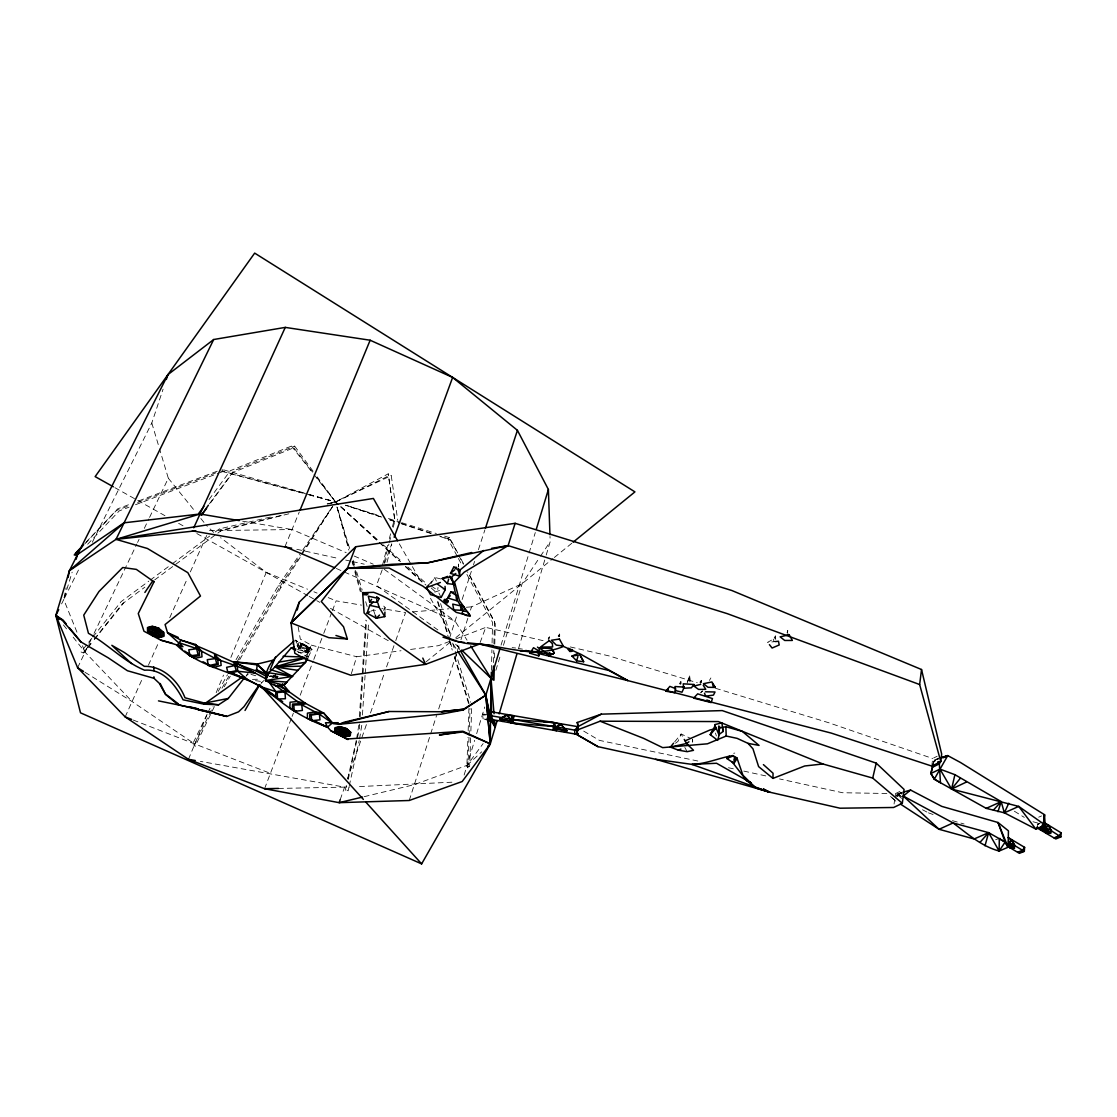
<?xml version="1.0" encoding="UTF-8"?>
<svg xmlns="http://www.w3.org/2000/svg" width="1117" height="1117" viewBox="0 0 1117 1117"><rect width="100%" height="100%" fill="white"/><g stroke="black" fill="none" stroke-linecap="round" stroke-linejoin="round"><path stroke-width="0.75" stroke-dasharray="5 3.75" d="M692.484 742.274L692.54 739.272L692.819 742.442M491.41 670.395L491.913 649.843M492.08 642.987L492.569 622.434L466.543 573.719M493.477 662.563L493.77 650.569M493.923 643.713L494.454 621.429L468.33 572.686M494.468 657.941L494.622 651.085M494.789 644.23L495.264 623.677L467.534 571.904M469.014 737.346L467.925 767.882L466.878 766.262L467.911 737.415M468.163 730.616L468.945 708.555M469.084 735.656L470.048 708.513M470.634 737.848L469.629 766.709L466.878 766.262M470.871 731.049L471.709 707.27M384.988 610.538L385.114 607.494L381.511 603.864M458.445 566.85L458.584 564.015L458.375 566.905M296.871 650.988L308.208 657.187L308.501 652.286L307.007 646.212L296.438 641.004M358.822 725.142L356.63 738.672M359.395 716.528L365.817 620.089M359.688 724.011L359.339 729.178L348.253 779.443M360.149 717.114L366.571 620.549M361.754 725.352L359.576 738.896M362.439 715.02L365.077 675.38M365.189 673.663L368.638 621.974M687.095 683.325L689.636 675.464L690.069 681.51M787.569 633.018L787.764 630.435L786.982 633.144M1037.162 828.256L1037.428 824.555L1038.88 823.355L1037.428 824.555M680.658 684.386L680.881 681.593L679.331 684.009M995.652 839.733L1000.078 838.001M273.525 677.447L273.651 675.799M933.966 761.752L935.152 759.742M931.787 766.08L932.667 758.499L937.163 756.251M933.295 765.327L933.728 761.626L935.097 760.244M441.103 597.497L437.641 590.418L438.018 587.388M901.098 793.656L901.977 793.433M901.07 793.908L901.112 793.098M270.789 675.827L272.464 676.734L273.428 675.813M895.848 801.154L889.914 795.918L895.848 801.154L896.057 799.549M898.11 794.41L896.532 795.849M898.724 795.053C899.213 793.433 898.906 796.323 897.398 794.271L896.239 795.681M900.204 792.847L901.991 793.866L900.749 793.433M701.029 682.878L701.364 680.351L699.661 682.543M894.075 804.017L894.522 800.554M64.088 597.888L66.098 587.668M548.81 639.79L549.424 636.941L547.819 639.482M774.807 638.882L775.421 635.992L773.257 639.133L767.602 642.359L775.393 641.563M346.298 785.53L345.195 790.557L346.787 786.145M347.778 778.842L356.267 740.348M348.895 787.457L348.155 790.808L346.047 789.496M349.258 785.782L359.199 740.571M559.058 636.55L559.645 634.065L557.606 636.746M387.027 562.34L391.76 543.881L384.597 563.359M382.419 565.453L387.613 545.333M389.344 538.631L390.643 533.591M392.374 526.889L394.552 518.511L388.241 473.817L335.547 501.966L327.211 504.074L335.547 501.966L391.243 475.605L397.764 520.396M384.164 562.521L388.911 544.077M389.344 542.401L391.076 535.699M393.24 527.308L394.971 520.606L388.241 473.817M897.119 796.589L897.691 794.452L897.105 795.206L901.81 792.93M518.483 648.698L545.724 556.713M546.227 555.037L550.178 541.661L550.011 536.439M464.127 775.044L474.655 740.32M476.666 733.66L484.75 706.991M495.864 670.34L500.402 655.344M503.432 645.347L522.114 583.702L539.539 557.606M488.646 720.716L483.047 718.636L489.023 719.488M501.058 645.151L535.294 532.558M64.241 597.972L72.144 572.183M700.401 683.395L701.364 680.351L701.518 683.059M351.31 673.705L356.742 656.726L401.017 650.736M409.227 800.498L436.579 715.494M438.688 708.918L460.413 641.409M460.944 639.762L467.828 618.357M470.48 610.119L471.542 606.838L522.114 583.702M687.611 681.761L689.636 675.464L689.943 681.873M449.453 638.338L457.244 614.49M462.117 599.55L471.332 571.346M473.51 564.713L474.585 561.404M478.383 549.787L484.89 529.877M92.32 542.276L151.8 422.994L163.082 389.149M558.751 636.662L559.645 634.065L559.701 636.774M340.238 799.563L344.581 787.136L349.803 786.94M347.457 778.898L367.004 722.894M370.467 713.009L384.262 673.481M386.566 666.891L395.195 642.191M395.781 640.544L405.555 612.535L381.846 608.542M382.223 569.824L376.485 585.517L438.227 630.211M480.128 642.526L485.769 627.391L544.928 641.074M273.749 677.433L274.712 676.511L276.388 677.405M264.575 788.714L291.509 718.036M292.123 716.402L293.366 713.149M300.18 695.249L313.207 661.069M313.821 659.449L323.12 635.028M323.748 633.409L331.805 612.242M332.419 610.622L336.147 600.848L361.531 605.135M306.491 651.42L305.5 651.351L307.37 647.623L306.589 645.78M305.5 651.351L306.337 651.574L308.166 647.623L307.175 646.059L302.567 643.518L300.585 643.951L299.063 647.595L299.719 647.958M307.845 647.93L300.92 643.643L298.811 648.795L306.086 652.775L308.166 647.623M305.807 659.281L311.252 645.123L300.333 639.119L297.764 624.445M305.5 646.45L306.491 646.017M305.835 646.631L306.253 645.598M307.37 647.623L305.667 651.211L306.491 650.443M306.156 650.75L306.952 650.262M299.551 647.623L300.92 644.174L302.763 644.174L310.163 648.028L306.337 651.574M300.208 647.008C297.834 650.317 301.716 642.163 303.615 644.146M300.04 647.651L301.422 644.355M300.18 646.799L300.166 646.589M302.875 645.012L302.875 644.034L299.063 647.595M297.262 646.98L300.333 639.119M277.058 678.591L277.951 676.316M284.961 546.674L299.314 511.893M188.452 759.323L206.827 715.173M216.181 692.708L223.526 675.059M230.87 657.41L266.251 572.393L220.58 537.654M679.82 684.009L680.881 681.593L680.937 684.358M125.174 716.905L142.739 677.837M148.421 665.187L158.363 643.057M169.728 617.771L187.488 578.243M190.337 571.918L208.097 532.404M77.618 667.715L88.061 645.905M88.815 644.341L93.311 634.931M94.065 633.367L136.819 544.035M137.573 542.471L139.066 539.329M144.316 528.369L148.812 518.958M149.566 517.394L168.318 478.216L159.577 448.978M207.092 714.308L192.222 744.913L194.442 744.899L213.04 706.614M207.832 712.786L210.806 706.656M218.234 691.353L227.463 674.752M214.366 706.6L195.07 746.379L194.442 744.899M308.208 657.187L312.02 649.41L295 640.069L312.02 649.41L304.857 656.321M61.589 603.906L63.753 599.578L77.953 634.638M64.521 598.042L79.963 567.059M313.067 471.248L294.679 446.13L293.813 447.763L232.908 472.505L209.605 504.158M933.589 762.618L934.915 760.188L934.315 760.97L937.973 759.155M383.494 610.454L385.114 607.494M236.05 659.714L278.133 585.992L298.574 556.084M221.962 688.226L228.831 676.19M237.432 661.124L280.409 585.853L300.375 555.484M224.238 686.773L230.256 676.246M239.694 659.7L280.898 587.528L301.269 555.624M548.182 639.106L549.424 636.941M709.435 680.421L710.887 677.963M302.204 554.172L332.768 506.322M274.684 676.357L275.648 674.85L276.681 677.433L277.965 676.818L277.17 675.939L273.777 676.581L275.648 674.85M430.827 583.786L434.89 577.517L444.622 579.821M302.637 644.579L298.811 648.795L310.093 648.209L306.086 652.775M306.184 646.003L307.035 647.93M301.325 554.032L332.698 506.308L299.551 554.66M540.502 556.154L550.178 541.661M246.299 675.576L247.779 673.439M209.424 503.823L233.76 470.788L294.679 446.13M208.977 499.578L230.325 470.69L291.453 446.06L293.813 447.763L312.592 472.156M364.212 796.658L414.323 784.651L467.074 765.313L483.144 743.587M897.398 795.388L901.349 792.665L897.398 794.271L901.056 792.498L902.089 793.098L897.398 795.388L901.642 792.847M936.074 759.504L938.392 758.122L933.421 761.445L935.194 760.37M91.803 638.338L80.955 651.923L83.607 653.082L86.861 649.005M92.893 636.969L121.125 601.658L148.798 581.161M86.679 648.572L82.337 654.003L83.607 653.082M87.754 647.218L93.172 640.432M94.261 639.078L122.437 603.78L144.847 587.165M87.95 647.651L93.367 640.865M94.456 639.496L123.764 602.817M674.682 741.87L681.133 734.009L691.116 738.616M428.551 585.099L434.89 577.517L437.585 584.233M298.811 648.795L302.875 644.034M898.026 794.522L896.714 796.002L898.152 794.704M897.286 796.156L898.752 794.787M934.231 761.738L935.404 760.44M935.683 760.607L933.924 761.557M1039.131 823.452L1037.958 824.695L1039.41 823.62M86.023 542.22L117.69 508.849L129.097 504.535M84.808 543.839L116.447 510.497L129.474 505.568M87.643 544.244L119.254 510.888L129.013 507.188M245.963 676.246L248.323 673.998M299.37 647.078L299.887 647.804M263.891 680.574L261.071 683.213L263.417 681.091M295.879 641.521L299.551 647.134M299.565 648.097L300.375 647.343L299.677 647.05M271.934 678.173L275.452 674.738M307.175 646.059L307.65 646.897M305.835 651.532L307.58 647.832L306.658 646.31M306.826 651.113L310.093 648.209L302.232 643.839L307.007 646.212M467.074 765.313L481.72 751.825M700.568 692.861L702.691 690.934L700.541 692.652M297.499 649.494L308.501 652.286L312.02 649.41L292.556 644.132M426.08 661.85L450.43 642.038M455.834 637.639L552.999 558.556M554.353 557.467L571.806 543.253M675.464 743.266L678.005 741.339L681.133 734.009L683.464 738.072M154.607 579.96L221.892 530.072L282.07 515.202M150.181 580.142L170.929 564.769M172.311 563.75L209.661 536.076M215.19 531.985L219.351 528.913L271.557 516.808M457.719 552.887L449.565 537.668L447.833 538.715L439.581 536.02M434.792 592.122L443.379 589.176M370.844 611.222L373.357 609.924L378.021 610.929M938.713 758.317L934.007 760.789L938.266 759.337M327.127 503.921L335.547 501.966L388.646 475.828L391.243 475.605M895.415 793.628L902.634 790.11M901.349 792.665L897.914 794.019M1038.67 817.183L1041.575 815.927M1041.798 822.307L1038.014 823.941L1042.077 822.475M449.509 641.409L438.464 645.682L409.52 649.591M455.806 638.966L485.769 627.391M135.52 504.716L218.471 473.217M220.105 472.603L223.358 471.374L307.077 494.203M138.885 500.835L220.37 470.006M137.614 502.482L219.03 471.625M273.693 676.539L269.015 676.609L270.482 675.827L271.305 676.581M288.856 513.792L220.482 531.092L221.892 530.072L219.351 528.913M733.632 753.291L734.804 753.067M412.494 611.934L448.964 608.779M466.334 607.285L471.542 606.838M451.91 782.207L356.784 786.689M278.133 585.992L280.409 585.853L280.898 587.528M269.546 676.106L277.267 675.785M252.428 679.387L260.456 679.164M278.496 788.434L344.581 787.136L200.404 761.375M209.521 530.631L292.04 529.542L346.172 552.636M301.101 644.677L302.861 644.509M298.141 652.649L307.971 652.817L298.044 647.497M886.884 793.489L842.539 792.735L779.54 778.926M275.857 676.679L277.965 676.818L277.17 675.939M299.398 647.288L310.163 648.028M512.172 647.637L515.607 648.014M220.663 471.011L223.358 471.374L222.004 469.391M255.458 680.644L263.319 681.761M519.028 648.572L522.449 649.131M242.64 521.192L292.04 529.542M488.534 714.922L482.586 713.903L483.047 718.65M296.773 549.285L338.94 558.584M345.684 560.064L350.752 561.181M352.441 561.558L364.24 564.169M697.804 761.012L599.382 740.362L581.496 729.82M728.452 767.728L735.265 769.222M743.782 771.093L765.913 775.938M570.284 646.938L609.17 655.944L697.273 682.738M311.252 645.123L356.742 656.726M222.325 471.458L307.245 494.342M308.906 494.789L335.547 501.966L378.174 540.293M1032.96 821.735L1038.88 823.355M308.753 494.663L335.547 501.966L400.542 561.711M223.665 469.866L307.161 493.826M308.837 494.3L335.547 501.966L399.132 560.902M952.452 820.66L964.097 824.011M250.962 674.375L257.343 676.218M715.55 688.295L828.577 722.685L932.667 758.499M347.122 505.582L380.171 515.928M388.423 518.525L399.998 522.142M401.645 522.658L436.342 533.521M444.608 536.118L449.565 537.668M381.777 517.101L345.46 505.205L381.497 517.157M390.042 519.796L399.942 523.049M401.603 523.58L431.316 533.312M389.693 519.866L399.537 523.119M401.185 523.664L430.715 533.423M440.559 536.677L450.402 539.93L457.747 553.641M928.436 812.841L933.086 814.516M485.35 715.117L482.53 714.084L488.799 720.046M133.272 720.06L270.426 773.369M266.251 572.393L307.552 589.204M313.905 591.801L317.088 593.085M328.203 597.623L336.147 600.848M336.343 568.483L455.08 621.122L467.046 640.167M354.131 556.029L373.246 564.183M450.402 539.93L447.833 538.715L457.593 556.978M922.474 809.741L926.942 812.073M273.358 676.357L276.318 677.963M306.505 650.108L306.993 650.96M308.501 652.286L297.541 646.268L296.27 643.183M901.81 796.77L895.652 793.112L900.581 796.03M114.869 487.654L164.967 515.705M178.636 523.342L184.71 526.749M196.843 533.549L307.664 595.57M309.186 596.422L315.259 599.815M316.781 600.667L319.811 602.37M330.437 608.318L389.638 641.465M901.056 792.498L902.089 793.098M900.176 793.098L901.335 793.782M934.608 760.007L935.404 760.44M1014.362 811.207L1024.317 817.393M84.99 672.294L132.071 701.546L194.819 744.048M431.288 585.936L437.641 590.418M384.192 569.265L455.08 621.122M213.668 532.39L206.254 525.213M901.601 798.376L895.625 793.307L895.764 798.013M383.34 544.928L401.422 561.195M407.873 567.003L425.954 583.256M431.12 587.905L437.585 593.713M405.639 566.389L426.024 585.14M405.485 566.794L423.287 583.297M455.554 644.216L460.441 648.907M73.163 637.193L85.06 652.174L132.071 701.546M168.318 478.216L195.419 511.781M200.837 518.497L205.179 523.873M63.418 624.948L66.671 629.025M291.453 446.06L312.969 473.329M314.045 474.697L335.547 501.966L317.158 476.833M316.767 477.573L335.547 501.966M306.17 646.324L307.203 647.776M453.181 644.174L456.909 650.024M399.341 543.839L420.969 581.664M430.492 598.307L452.12 636.145M457.314 645.221L459.911 649.759M684.819 747.441L687.137 751.671M460.986 558.989L463.443 563.554M458.556 555.163L463.457 564.294M458.403 558.5L462.48 566.11M82.476 645.794L85.06 652.174M373.357 609.924L375.354 615.467M773.257 639.133L774.193 641.772M715.452 733.045L716.374 735.977M440.601 603.585L450.151 634.833M452.664 643.057L470.76 702.286M438.032 601.756L448.21 635.112M450.249 641.772L452.804 650.108M454.828 656.782L469.084 703.473M437.487 601.686L448.699 638.393M449.202 640.069L452.259 650.08M454.298 656.754L468.568 703.487M349.621 548.517L337.055 506.95L348.951 548.615M353.126 560.148L354.634 565.146M356.644 571.792L362.173 590.083M365.692 601.714L367.2 606.699M151.8 422.994L159.089 447.358M352.777 561.949L354.703 568.609M355.178 570.284L361.391 591.94M336.929 506.95L348.853 550.109M352.064 561.725L352.972 565.048M354.815 571.695L360.316 591.619M775.715 639.455L775.421 635.992L775.687 639.929"/><path stroke-width="1.5" d="M461.67 650.08L490.991 678.27L491.326 712.548L490.991 678.27L470.732 646.031M446.451 598.726L447.414 602.552L445.781 602.663L443.798 600.415L444.594 599.354L448.364 600.709L447.414 602.552L445.097 601.016L445.781 602.663L447.568 601.77L447.414 602.552M549.941 534.708L548.391 489.497L517.422 430.338L452.636 377.42L370.146 340.224L285.268 327.393L213.696 339.512L167.927 374.642L69.449 570.633L55.85 615.425L77.618 667.715L125.174 716.905L188.452 759.323L264.575 788.714L339.149 802.662L409.227 800.498L462.159 781.537L490.251 743.964L490.991 678.27L494.035 713.763M1008.12 847.244L1005.132 842.064L999.282 838.685L1005.132 842.064L1008.106 847.244L998.026 822.503L1005.132 842.078L999.143 851.042L999.296 838.685L988.615 832.654L953.094 822.936L903.29 796.058L910.592 790.054L941.785 806.39L998.026 822.503L1008.442 830.866L1008.106 847.244L999.143 851.042C981.368 846.267 967.504 833.743 953.094 822.936L939.048 829.289L900.344 804.003M822.866 763.972L718.343 721.568L600.108 721.205L576.958 730.155L576.986 734.623L597.958 746.659L655.581 759.281L769.711 792.19L840.026 808.205L893.628 807.479L902.327 803.305L872.712 778.074L822.866 763.972L804.701 765.983L772.95 778.409L773.048 773.229L763.4 764.614M456.671 600.695L456.783 595.64L450.779 592.024L447.652 597.958L456.671 600.695L456.504 597.609M494.231 668.217L493.951 680.211L491.201 678.954L491.368 672.113M493.407 665.997L493.114 677.991L491.201 678.954M456.602 567.352L453.684 567.171L450.486 573.37L459.673 576.163L459.813 570.913L458.263 568.344M330.981 730.839L347.959 739.482L330.981 730.839L327.463 727.069C308.557 720.409 291.034 710.412 275.662 697.539L275.857 691.632L269.155 682.236M373.232 602.175L369.727 605.358L367.074 613.163L376.345 618.246L384.751 616.612L384.932 612.06M729.359 756.209L726.818 758.485L733.967 763.316L734.232 758.625M1050.175 832.835L1051.669 831.243L1048.528 825.812L1043.334 821.986L1061.15 832.835L1060.899 836.856L1055.802 838.979L1036.897 827.809L1037.511 827.083M1048.57 825.17L1051.348 831.048L1049.785 832.598L1043.683 827.39L1041.952 827.851M1061.15 832.835L1059.111 835.767L1054.029 837.89L1060.899 836.856L1042.273 825.142M1042.552 825.016L1043.613 825.784L1044.465 814.67L960.606 762.562L947.747 755.609L941.715 757.41M1042.845 824.793L1042.789 825.854L1043.376 825.226M1043.124 824.96L1042.245 825.519M1037.777 827.25L1037.162 828.256L1037.204 827.46M1037.428 828.423L1036.925 827.418M1008.288 837.582L1024.61 847.356L1024.303 851.322L1019.416 853.36L1007.576 846.295M1043.878 822.07L1044.465 814.67L1043.795 817.462M1012.17 839.914L1014.529 846.421L1013.384 847.175L1008.525 843.126M538.827 655.888L539.26 651.169L533.507 647.72L530.044 653.236L538.827 655.888L537.849 651.239M719.655 726.315L718.887 734.595L723.062 731.495L722.517 727.055M938.238 761.585L938.741 762.297C936.688 762.576 941.436 762.339 939.606 763.176M939.383 761.92L939.313 762.995L938.182 761.962M467.646 642.806L479.57 644.048L627.824 680.602L831.132 733.059L931.787 766.08L940.793 761.626L941.659 754.017L921.525 669.516L731.803 590.502L515.132 523.315L355.709 546.758L299.188 602.245L291.02 622.881L294.804 653.277L305.807 659.281L350.808 675.254L425.535 664.35L479.57 644.048L493.295 645.556M932.751 764.293L933.882 765.676L934.761 765.201M933.03 764.154L932.988 764.852M933.044 764.461L934.706 765.578M933.309 765.327L933.114 766.932L939.09 763.986L939.271 762.38L940.444 782.724L986.241 808.373L1004.365 812.813L1035.864 829.093L1045.205 825.1L1044.465 814.67M933.267 765.005L933.351 764.237M267.033 676.748L256.477 671.08L257.133 665.564L257.79 663.945L273.553 660.063M940.793 761.626L919.64 684.526L921.525 669.516M902.327 803.305L904.072 789.412L876.217 763.134L722.21 710.594L601.337 714.154L577.196 722.504C579.178 723.886 575.492 732.529 578.159 730.015L577.503 729.638M542.806 648.069L539.832 647.958L549.229 655.861L549.815 652.761M68.109 577.447L69.449 570.633L124.099 522.812L200.055 513.988L116.014 539.357L69.449 570.633M1045.205 825.1L1018.746 806.418L951.572 789.077L954.909 774.681L939.956 769.096L930.922 773.509L934.301 779.163L940.444 782.724L934.315 779.149L930.922 773.509L933.03 764.6M872.712 778.074L876.217 763.134M930.922 773.509L932.835 765.731M501.254 719.264L502.217 717.673L507.16 715.201L514.211 715.774L513.108 719.543L513.443 723.271L553.292 726.455L554.325 722.671L561.097 724.458L566.04 730.42M718.147 738.686L719.404 733.632M297.22 610.008L299.188 602.245M511.572 721.205L510.581 722.783M577.768 727.362L577.671 730.434M577.866 729.918L577.671 730.644L577.768 729.862M577.363 734.483L577.908 733.618L577.349 734.274M577.712 734.344L577.908 733.618M578.075 734.609L577.447 734.12M576.944 730.504L578.229 726.65L577.307 730.155M271.906 670.116L274.908 666.905L301.227 666.137L305.458 662.325L307.51 658.471L305.458 662.325L283.858 685.154L276.332 686.299L265.581 680.532C265.678 661.082 281.875 652.845 293.98 640.976M450.933 577.852L454.479 584.47L447.414 583.605L448.629 579.123M578.131 726.72L561.265 723.858L555.121 728.535M489.749 719.208L577.168 734.358L577.866 726.581M984.999 845.82L988.615 832.654L974.122 838.979L939.048 829.289L903.29 796.058M580.854 656.587L583.646 661.739L576.679 660.831L577.88 656.503M561.265 723.858L507.341 714.601L501.798 717.603L500.751 719.18M487.822 746.212L490.251 743.964L497.177 720.605M499.159 713.917L516.989 653.71M489.958 718.496L490.126 719.474M490.307 718.552L490.098 719.264M490.698 711.669L489.651 715.117L490.056 721.233L489.567 716.681L491.047 711.724L507.341 714.601M490.251 743.964L485.825 695.277L500.053 648.474M536.3 529.249L548.391 489.497M76.096 559.296L77.576 554.451L124.099 522.812M265.581 680.532L287.013 682.082L283.858 685.14L265.581 680.532L268.038 672.671L271.906 670.116L292.57 676.441L265.581 680.532L268.89 672.713M355.709 546.758L347.373 568.371L321.249 601.491L343.533 626.749L347.387 638.994L328.859 637.695L291.02 622.881L347.373 568.371L389.121 568.036L423.078 586.257L456.239 612.339L470.313 616.025L459.45 600.541L454.549 581.957L464.1 572.267L508.123 545.627L515.132 523.315M997.956 811.738L1001.195 801.615L954.909 774.681M485.434 528.215L517.422 430.338M166.307 379.473L167.927 374.642M512.061 721.289L511.014 722.853M340.238 799.563L339.149 802.662L362.536 797.063M394.147 537.263L452.636 377.42M554.618 728.452L555.749 726.888L561.097 724.458L565.118 729.192L564.462 732.068M566.04 730.588L564.895 732.152M299.984 510.287L370.146 340.224M462.871 611.027L461.852 613.484L467.199 615.704L470.159 615.579L467.325 611.641L462.871 611.027L464.784 608.905M270.216 669.572L275.522 657.047M193.744 527.796L285.268 327.393M1035.864 829.093L1018.746 806.418L1004.365 812.813L1008.763 803.221M1039.857 829.303L1041.337 827.711M1040.527 828.73L1040.178 829.498L1049.561 832.696L1046.266 833.198L1049.561 832.696L1040.527 828.73L1041.728 827.948M203.88 506.448L198.798 513.331L201.493 515.16L208.404 505.191M379.082 598.614L368.303 596.157L369.685 601.909L377.295 602.328L379.082 598.614L376.652 596.673M213.696 339.512L116.014 539.357L147.43 548.489L187.851 572.672L200.488 596.031L165.079 624.557L167.508 632.655L182.965 646.701L160.694 640.125L143.953 631.217L138.271 613.54L153.992 581.803L136.358 569.391L122.716 567.52L98.994 591.493L83.733 615.132L88.438 633.297C108.014 644.16 123.861 661.669 144.596 670.214C162.942 668.511 175.704 685.168 183.076 699.8L204.048 704.171L218.597 704.785L228.329 698.432L244.777 677.377M460.762 651.281L485.853 695.165L490.293 743.838L421.626 863.888L80.494 712.814L55.85 615.425L58.726 609.659M572.49 649.535L571.569 651.365L569.865 651.448L567.967 649.242L568.874 648.237M204.048 704.171L242.249 677.042M445.041 586.383L445.264 589.664L441.103 597.497L430.534 594.663L426.443 587.626L428.551 585.099M715.327 725.394L710.244 734.665L717.728 740.376M463.695 606.601L452.734 604.102L453.781 609.896L461.6 610.329L463.695 606.601L461.321 604.73M934.315 779.149L947.747 755.609L941.31 758.052M245.014 710.468L259.716 684.665L363.388 799.423M277.072 697.79C247.834 672.308 205.123 672.406 177.003 645.486L181.024 640.209C206.91 648.377 230.479 662.59 256.477 671.08M711.78 732.263L710.244 734.665L715.955 728.13M733.967 763.316L736.899 758.806L732.864 756.069L726.818 758.485M144.875 592.443L152.568 581.161L153.992 581.803M259.116 685.042L243.981 706.698L238.521 711.85L226.653 716.486L178.189 704.687L165.567 694.523L159.27 683.269L153.964 678.298L127.436 670.745L108.251 657.843L80.913 641.926L62.72 620.717L55.85 615.425L59.089 619.502M268.038 672.671L292.57 676.441L274.908 666.905L291.202 647.902L294.371 647.092M1024.61 847.356L1022.544 850.274L1017.657 852.313L1024.303 851.322L1008.497 841.883L1012.114 840.543L1015.185 845.876L1013.761 847.398M201.493 515.16L206.561 508.291M369.685 601.909L371.598 599.382M539.148 649.675L539.762 648.865L537.459 647.106M939.956 769.096L951.572 789.077L960.145 778.507M684.246 739.426L686.578 743.489L693.517 750.331L687.137 751.671L678.312 750.149L670.382 747.105L673.607 743.168M665.802 691.2L669.837 686.383L675.603 688.617L674.752 692.694L665.802 691.2L668.287 689.287M980.07 842.288L988.615 832.654L999.143 851.042M993.404 810.104L1001.195 801.615L1004.365 812.813M83.677 544.691L75.467 553.334L77.115 555.372L74.253 554.954L82.463 546.311M1014.864 845.681L1013.384 847.175L1008.819 842.064L1012.114 840.543L1008.274 837.75M379.515 615.09L376.345 618.246L375.354 615.467M1051.348 831.048L1049.785 832.598L1045.247 827.348L1043.683 827.39M578.117 726.595L574.655 730.141L574.794 733.855M291.02 622.881L347.373 568.371L391.83 564.308L428.3 562.703L508.123 545.627L727.223 613.638L919.64 684.526M268.485 674.556L257.748 664.964L233.69 661.809L236.218 670.703L227.882 672.49L226.625 667.324L235.003 665.509L255.179 673.076L265.734 678.731M511.558 721.037L507.16 715.201L510.678 719.125L514.211 715.774L511.6 716.807M530.044 653.236L532.614 651.085M450.486 573.37L454.787 569.782M447.652 597.958L450.291 595.766M367.968 593.853L366.683 594.928L363.765 594.481L362.927 592.457L366.139 593.923L363.765 594.481M279.487 685L305.639 703.431L323.665 713.093L332.559 722.867L327.169 727.335L314.268 721.037L327.463 727.069L325.466 722.769L338.256 722.713M455.806 573.468L451.827 576.749L456.769 599.396L461.489 607.117M458.473 571.276L483.689 550.472M573.147 542.164L634.931 491.885L254.676 253.112L95.14 476.61L113.362 486.803M734.414 759.742L736.941 757.926L742.945 775.268L755.623 787.75L769.697 792.246L763.567 789.105M688.966 741.8L686.578 743.489L670.382 747.105M388.995 711.501L338.884 724.347L441.662 714.07L463.304 709.951L485.853 695.165L463.527 709.239L441.201 711.738L388.995 711.501L344.218 722.196L338.884 724.347L333.145 723.607L319.42 714.238L301.744 704.771L273.847 684.246M426.443 587.626L440.391 582.474M491.033 711.669L492.388 719.641M549.229 655.861L554.227 652.998L551.812 648.6L539.832 647.958M577.866 726.706L601.337 714.154M569.865 651.448L571.583 650.541L571.569 651.365L570.717 649.103M367.074 613.163L369.587 611.865M943.502 757.717L947.747 755.609M951.572 789.077L966.387 782.068M719.571 727.991L725.882 726.706L742.316 731.412L759.057 745.416L748.069 743.377L737.094 738.351L726.19 736.033L707.438 743.81L662.674 747.636L643.657 738.379L600.108 721.205M1045.247 827.348L1048.528 825.812L1041.561 827.613M986.241 808.373L1001.195 801.615M685.126 740.836L710.091 729.932L716.416 728.633M576.679 660.831L571.96 656.084L577.042 653.892M1008.009 844.187L1014.683 847.943L1008.218 844.089M1050.86 833.491L1040.416 827.152M678.312 750.149L680.923 749.06M447.414 583.605L442.178 578.48L447.666 576.372M301.744 704.771L305.639 703.431L297.345 701.49L290.085 702.23L289.82 708.108L296.382 711.501L294.19 711.361L293.855 705.022L301.744 704.771L302.386 710.454L294.19 711.361M298.155 670.395L274.908 666.905L304.871 658.15M902.885 792.232L910.592 790.054M156.352 633.018L157.26 632.767L156.338 631.231L154.146 631.105L156.352 633.018L155.068 632.641M319.42 714.238L319.979 719.837L311.769 720.73L311.168 715.145L323.665 713.093L332.224 723.118M700.708 684.372L693.936 686.075L698.558 689.412L705.776 689.343L703.235 685.293M471.667 552.51L428.3 562.703L347.373 568.371M1049.938 832.933L1046.601 833.394M1013.552 847.496L1010.313 847.929M789.216 634.791L780.127 636.858L784.734 640.474L792.386 640.446L789.216 634.791L787.471 634.316M131.541 663.596L111.826 645.305L124.224 652.44L144.372 666.36C163.026 665.788 178.58 681.314 184.989 697.776L204.593 703.124L228.329 698.432M285.017 692.303L285.407 698.739L277.588 699.005L277.17 692.596L289.066 691.507L282.601 683.73M442.178 578.48L450.039 577.056L454.479 584.47M278.971 662.144L304.759 657.759M491.62 548.307L508.123 545.627M456.155 732.319L439.414 735L462.633 731.956L490.293 743.838L462.857 731.244L346.41 739.049M276.332 686.299L283.858 685.14M274.908 666.905L305.458 662.325M571.96 656.084L579.932 654.911L583.646 661.739M235.003 665.509L215.413 658.583L196.899 648.684L188.787 649.815L190.002 655.874L198.086 654.771L195.643 644.509L181.024 640.209L167.508 632.655L178.231 637.402M215.413 658.583L207.273 659.686L208.39 665.662L216.726 663.847L214.534 654.632L220.594 660.426L221.152 665.397L213.556 667.477L207.483 664.154M195.782 530.826L116.014 539.357L373.385 498.447L397.61 540.81M463.527 709.239L441.215 711.711L463.304 709.951M775.393 641.563L778.507 641.256L779.205 644.97L772.098 648.028L769.404 644.635M264.575 788.714L278.496 788.434M422.798 658.081L425.535 664.35L389.693 638.938L364.1 612.94L362.648 592.75L373.623 592.303C411.112 605.414 437.068 646.282 479.57 644.048C506.769 647.385 536.914 657.801 563.499 646.436L580.742 654.241L627.824 680.602L608.695 670.409L539.302 653.724M305.639 703.431L292.542 704.045L292.263 709.937L296.382 711.501L292.263 708.555M705.497 691.786L715.034 691.981L713.456 695.109L705.637 696.17L704.492 693.224M450.779 592.024L453.642 592.094M283.104 656.293L303.182 657.005M513.108 719.543L554.325 722.671L555.749 726.888M513.443 723.271L520.285 723.788M543.937 721.847L547.4 722.113M550.863 722.392L554.325 722.671M228.05 671.666L247.932 679.96L237.726 671.247L237.279 666.277L233.69 661.809L257.79 663.945M520.201 650.792L553.222 654.115L546.381 653.012M457.425 641.73L464.239 642.443M204.593 703.124L218.597 704.785M655.581 759.281L691.912 764.377L716.556 763.26L751.28 782.947L746.687 780.629L731.9 761.571M490.824 711.78L489.707 715.536L577.098 730.518M201.758 514.281L239.233 520.606M192.333 530.868L291.705 548.168M499.536 718.971L513.289 721.498L499.55 719.139M567.268 730.797L553.39 728.242L567.268 730.63M188.452 759.323L195.28 760.495M490.503 719.739L490.251 719.32M576.944 730.099L578.159 730.225M577.307 730.364L577.768 730.071M158.474 700.876L198.672 709.058L189.304 706.67M369.727 605.358L379.152 607.383L384.751 616.612M198.226 709.812L226.695 716.332L201.982 709.909M525.758 650.457L530.84 651.686M295.921 649.089L291.202 647.902L295.447 650.22M160.694 640.125L172.144 643.155M159.047 628.215L152.261 626.218L147.486 627.545L147.542 631.426L152.387 635.615L159.117 637.598L163.892 636.299L163.836 632.404L158.879 628.396L152.429 626.511L147.905 627.768L147.947 631.454L152.554 635.433L158.949 637.318L163.473 636.09L163.417 632.39M335.938 635.475L347.387 638.994M312.746 720.563L309.702 719.627L309.772 714.391L323.665 713.093L315.008 711.878L307.44 713.149L307.384 718.385L312.886 720.507M442.974 637.165L455.82 641.228M763.553 789.147L769.697 792.246L755.623 787.75L746.687 780.629M179.46 642.861L196.899 648.684M1008.567 845.709L1013.175 847.272L1009.991 847.733L1013.175 847.272L1008.735 845.332M769.711 792.19L691.912 764.377C706.139 763.958 719.18 757.884 732.822 755.553L736.941 757.926M125.174 716.905L131.652 719.432M228.217 671.694L247.597 679.527L259.577 685.922L275.871 696.938M284.961 546.674L334.737 567.799M256.254 669.558L267.843 675.017M233.69 661.809L255.179 673.076L237.726 671.247L230.144 673.258L227.561 671.82M184.682 651.113L194.428 657.173M203.085 661.795L205.975 663.33M277.421 685.126L289.066 691.507L283.076 690.823L275.857 691.632L259.912 686.369L275.662 697.539M576.986 734.623L597.958 746.659M932.765 764.6L933.533 764.88M453.684 567.171L459.813 570.913M706.893 699.94L711.11 702.509L712.478 698.558L697.678 693.839L693.615 698.125L711.11 702.509L708.513 700.499M1008.679 844.452L1014.459 848.04M77.618 667.715L83.51 671.373M55.85 615.425L63.055 620.033L66.21 623.9M712.828 685.852L715.229 687.444L708.024 687.29L703.473 683.702L711.892 681.942L715.229 687.444L712.381 683.674M207.148 664.112L210.68 666.472L218.262 664.392L217.703 659.393L214.534 654.632M187.223 653.333L194.637 658.346L202.009 656.866L201.563 651.183L195.643 644.509L199.105 649.871L199.566 655.567L192.194 657.047L187.223 653.333L190.002 655.874M437.585 584.233L445.264 589.664M279.934 699.703L282.671 701.671M578.173 734.246L577.726 734.749M178.385 703.892L165.414 694.006L160.206 683.52M772.95 778.409L758.611 766.611L752.97 748.837L748.069 743.377M179.6 646.673L182.141 648.893M502.58 721.4L501.268 719.432M502.147 721.331L500.765 719.348M510.678 719.125L512.047 721.121M556.378 730.672L555.135 728.703M555.945 730.602L554.618 728.619M257.748 664.964L267.898 675.436M365.72 802.006L421.626 863.888M69.366 627.768L80.913 641.926M552.454 650.276L554.227 652.998M457.844 651.476L485.825 695.277L490.014 715.606M460.595 607.564L461.6 610.329M492.402 719.502L495.194 727.293L494.622 720.535M1044.13 824.569L1044.912 827.138M377.937 603.194L379.152 607.383M492.876 719.153L495.194 727.293L490.349 719.557L485.825 695.277M577.196 722.504L578.187 726.664M376.666 599.578L377.295 602.328M449.816 576.037L450.039 577.056M458.319 569.67L459.673 576.163M723.062 731.495L721.875 722.908L714.671 724.612L718.887 734.595L718.636 726.078M553.292 726.455L553.487 730.183M153.741 666.877L153.937 670.661M725.882 726.706L726.19 736.033M153.923 676.776L153.964 678.298M490.991 678.27L491.452 712.548M344.204 731.858L341.928 732.347L341.23 730.979L344.204 731.858M345.739 731.97L345.53 733.269L341.188 732.947L339.582 731.495L339.791 730.211L344.148 730.532L345.739 731.97M347.275 732.082L346.968 734.037L344.134 734.623L340.448 733.548L338.032 731.384L338.353 729.443L341.202 728.842L344.902 729.932L347.275 732.082M348.811 732.207L348.406 734.804L344.608 735.586L339.708 734.148L336.496 731.258L336.915 728.675L340.713 727.879L345.642 729.317L348.811 732.207M350.347 732.319L349.83 735.572L345.097 736.55L338.968 734.749L334.946 731.132L335.477 727.907L340.224 726.902L346.396 728.717L350.347 732.319M350.752 732.347L350.207 735.768L345.223 736.801L338.772 734.902L334.541 731.104L335.1 727.698L340.085 726.65L346.591 728.549L350.752 732.347M684.26 687.109L682.012 692.219L675.603 690.585L674.989 686.55L684.26 687.109M693.978 684.512L691.367 687.835L683.52 688.24L683.269 683.813L693.978 684.512M549.271 640.641L540.474 647.05L552.636 646.952L552.384 643.671L549.271 640.641M153.085 627.6L149.469 628.606L149.496 631.552L153.183 634.735L158.307 636.243L161.923 635.252L161.881 632.292L158.237 629.108L153.085 627.6M153.741 628.689L151.032 629.429L151.046 631.65L153.811 634.037L157.651 635.168L160.373 634.428L160.331 632.208L157.609 629.82L153.741 628.689M154.397 629.765L152.582 630.267L152.596 631.733L154.439 633.339L158.823 633.59L158.796 632.11L156.966 630.519L154.397 629.765M559.422 639.036L551.435 640.25L556.252 645.095L563.247 645.989L559.422 639.036"/></g></svg>
